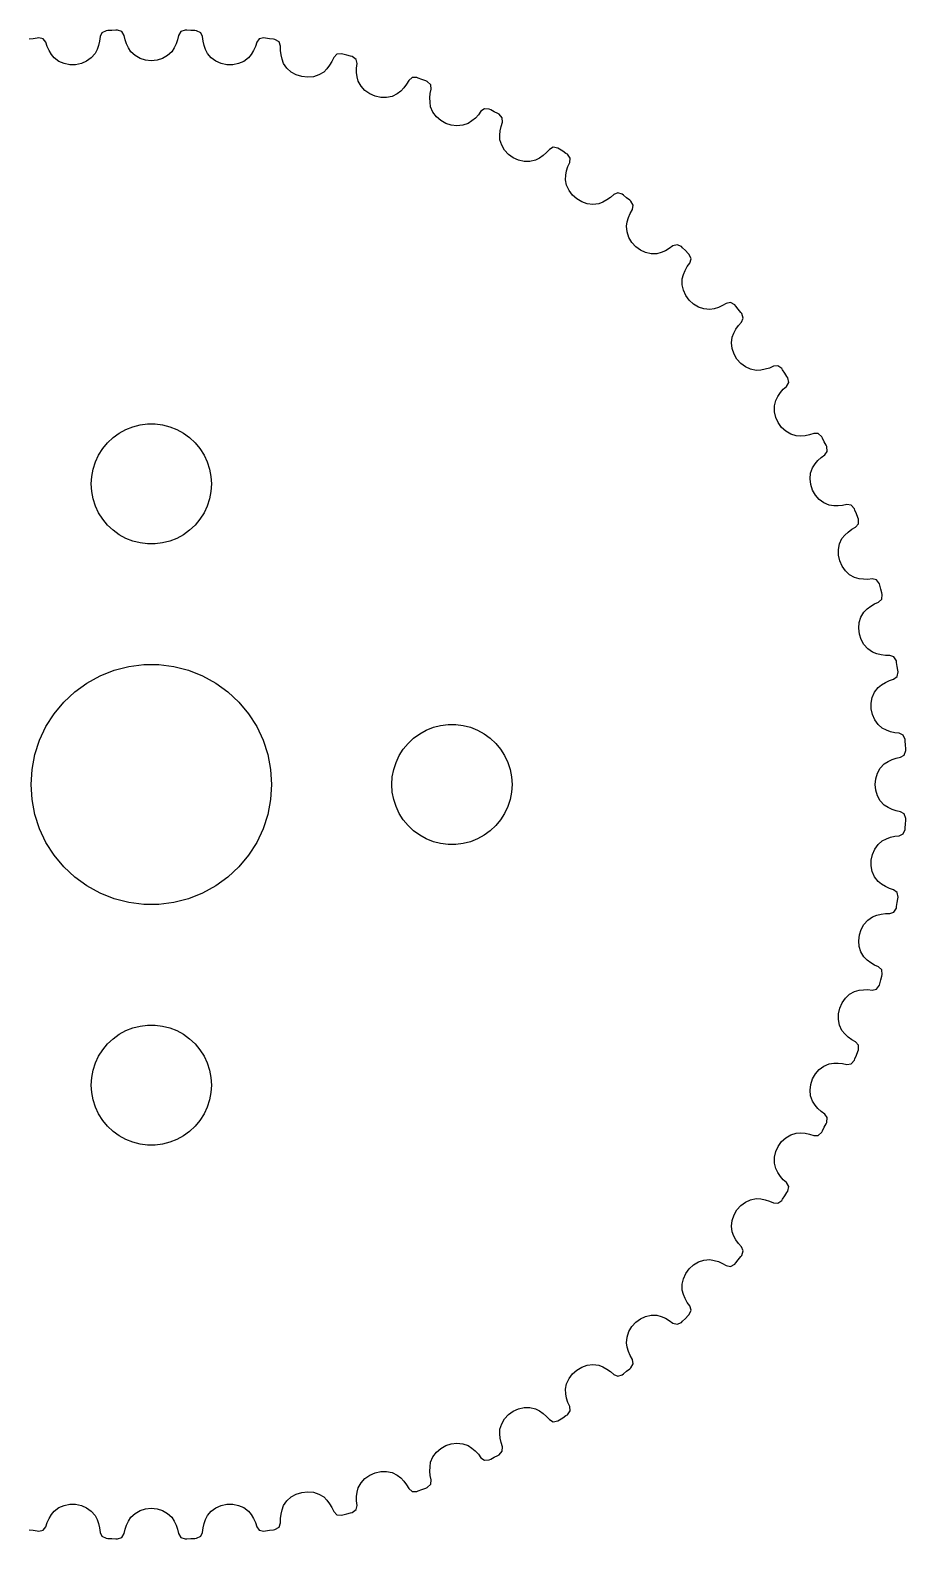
# Model space of a CAD drawing. Header units: metres. Extents: x -19 to 19, y 91 to 239.
# Drawn here: x -3.02 to 18.83, y 201.18 to 238.82 of the extents above; entities that cross this region are included whole.
import ezdxf

# ---------------------------------------------------------------- set-up
doc = ezdxf.new("R2010")
doc.units = ezdxf.units.M

msp = doc.modelspace()

# ---------------------------------------------------------------- linework, layer by layer
for p, q in [((-1.23318, 238.762), (-1.27948, 238.664)), ((-1.12541, 238.811), (-1.23318, 238.762)), ((-1.08476, 238.813), (-1.12541, 238.811)), ((-0.986237, 238.819), (-1.08476, 238.813)), ((-0.887695, 238.824), (-0.986237, 238.819)), ((-0.847, 238.825), (-0.887695, 238.824)), ((-0.734589, 238.788), (-0.847, 238.825)), ((-0.678375, 238.695), (-0.734589, 238.788)), ((0.734741, 238.788), (0.678375, 238.695)), ((0.847, 238.825), (0.734741, 238.788)), ((0.887695, 238.824), (0.847, 238.825)), ((0.986237, 238.819), (0.887695, 238.824)), ((1.08476, 238.813), (0.986237, 238.819)), ((1.12541, 238.811), (1.08476, 238.813)), ((1.23332, 238.762), (1.12541, 238.811)), ((1.27948, 238.664), (1.23332, 238.762)), ((-2.94794, 238.613), (-3.04535, 238.597)), ((-2.85045, 238.628), (-2.94794, 238.613)), ((-2.81017, 238.634), (-2.85045, 238.628)), ((-2.69449, 238.609), (-2.81017, 238.634)), ((-2.62883, 238.522), (-2.69449, 238.609)), ((-2.59529, 238.417), (-2.62883, 238.522)), ((-2.54893, 238.316), (-2.59529, 238.417)), ((-1.35219, 238.341), (-1.40218, 238.239)), ((-1.31479, 238.446), (-1.35219, 238.341)), ((-1.29042, 238.554), (-1.31479, 238.446)), ((-1.27948, 238.664), (-1.29042, 238.554)), ((-0.655991, 238.587), (-0.678375, 238.695)), ((-0.620392, 238.482), (-0.655991, 238.587)), ((-0.572189, 238.382), (-0.620392, 238.482)), ((-0.511993, 238.286), (-0.572189, 238.382)), ((0.572357, 238.382), (0.511993, 238.286)), ((0.620544, 238.482), (0.572357, 238.382)), ((0.656052, 238.587), (0.620544, 238.482)), ((0.678375, 238.695), (0.656052, 238.587)), ((1.29047, 238.554), (1.27948, 238.664)), ((1.31494, 238.446), (1.29047, 238.554)), ((1.35236, 238.341), (1.31494, 238.446)), ((1.40218, 238.239), (1.35236, 238.341)), ((2.59534, 238.417), (2.54909, 238.316)), ((2.62883, 238.522), (2.59534, 238.417)), ((2.69463, 238.609), (2.62883, 238.522)), ((2.81017, 238.634), (2.69463, 238.609)), ((2.85045, 238.628), (2.81017, 238.634)), ((2.94794, 238.613), (2.85045, 238.628)), ((3.04535, 238.597), (2.94794, 238.613)), ((3.08553, 238.59), (3.04535, 238.597)), ((3.18776, 238.53), (3.08553, 238.59)), ((3.22334, 238.428), (3.18776, 238.53)), ((3.22281, 238.317), (3.22334, 238.428)), ((-2.49048, 238.221), (-2.54893, 238.316)), ((-2.42058, 238.132), (-2.49048, 238.221)), ((-2.30516, 238.047), (-2.42058, 238.132)), ((-2.17398, 237.99), (-2.30516, 238.047)), ((-2.0329, 237.961), (-2.17398, 237.99)), ((-1.88789, 237.962), (-2.0329, 237.961)), ((-1.7459, 237.992), (-1.88789, 237.962)), ((-1.61375, 238.048), (-1.7459, 237.992)), ((-1.49728, 238.131), (-1.61375, 238.048)), ((-1.40218, 238.239), (-1.49728, 238.131)), ((-0.406158, 238.189), (-0.511993, 238.286)), ((-0.281647, 238.118), (-0.406158, 238.189)), ((-0.144287, 238.076), (-0.281647, 238.118)), ((0, 238.061), (-0.144287, 238.076)), ((0.144287, 238.076), (0, 238.061)), ((0.281647, 238.118), (0.144287, 238.076)), ((0.406158, 238.189), (0.281647, 238.118)), ((0.511993, 238.286), (0.406158, 238.189)), ((1.49728, 238.131), (1.40218, 238.239)), ((1.61375, 238.048), (1.49728, 238.131)), ((1.7459, 237.992), (1.61375, 238.048)), ((1.88789, 237.962), (1.7459, 237.992)), ((2.0329, 237.961), (1.88789, 237.962)), ((2.17398, 237.99), (2.0329, 237.961)), ((2.30516, 238.047), (2.17398, 237.99)), ((2.42058, 238.132), (2.30516, 238.047)), ((2.49065, 238.221), (2.42058, 238.132)), ((2.54909, 238.316), (2.49065, 238.221)), ((3.23589, 238.208), (3.22281, 238.317)), ((3.26208, 238.099), (3.23589, 238.208)), ((3.30101, 237.993), (3.26208, 238.099)), ((3.38432, 237.876), (3.30101, 237.993)), ((4.44971, 237.95), (4.38164, 237.861)), ((4.5062, 238.045), (4.44971, 237.95)), ((4.55048, 238.145), (4.5062, 238.045)), ((4.62498, 238.225), (4.55048, 238.145)), ((4.74254, 238.238), (4.62498, 238.225)), ((4.78195, 238.228), (4.74254, 238.238)), ((4.87733, 238.202), (4.78195, 238.228)), ((4.97258, 238.177), (4.87733, 238.202)), ((5.01183, 238.166), (4.97258, 238.177)), ((5.10725, 238.096), (5.01183, 238.166)), ((5.13188, 237.99), (5.10725, 238.096)), ((5.11984, 237.88), (5.13188, 237.99)), ((3.4915, 237.781), (3.38432, 237.876)), ((3.61696, 237.711), (3.4915, 237.781)), ((3.7551, 237.666), (3.61696, 237.711)), ((3.89925, 237.651), (3.7551, 237.666)), ((4.0425, 237.664), (3.89925, 237.651)), ((4.17891, 237.707), (4.0425, 237.664)), ((4.30264, 237.78), (4.17891, 237.707)), ((4.38164, 237.861), (4.30264, 237.78)), ((5.12137, 237.77), (5.11984, 237.88)), ((5.13609, 237.659), (5.12137, 237.77)), ((5.16367, 237.549), (5.13609, 237.659)), ((6.50468, 237.642), (6.42226, 237.57)), ((6.62294, 237.642), (6.50468, 237.642)), ((6.66109, 237.628), (6.62294, 237.642)), ((6.7533, 237.593), (6.66109, 237.628)), ((6.84532, 237.557), (6.7533, 237.593)), ((5.2343, 237.424), (5.16367, 237.549)), ((5.33098, 237.319), (5.2343, 237.424)), ((5.44841, 237.235), (5.33098, 237.319)), ((5.58118, 237.177), (5.44841, 237.235)), ((6.13756, 237.233), (6.00688, 237.173)), ((6.22462, 237.305), (6.13756, 237.233)), ((6.30157, 237.386), (6.22462, 237.305)), ((6.36768, 237.475), (6.30157, 237.386)), ((6.42226, 237.57), (6.36768, 237.475)), ((6.88322, 237.542), (6.84532, 237.557)), ((6.97081, 237.463), (6.88322, 237.542)), ((6.95073, 237.137), (6.96077, 237.247)), ((6.96077, 237.247), (6.98421, 237.355)), ((6.98421, 237.355), (6.97081, 237.463)), ((5.72287, 237.146), (5.58118, 237.177)), ((5.86671, 237.144), (5.72287, 237.146)), ((6.00688, 237.173), (5.86671, 237.144)), ((6.95381, 237.025), (6.95073, 237.137)), ((6.96976, 236.913), (6.95381, 237.025)), ((7.02692, 236.781), (6.96976, 236.913)), ((8.31311, 236.865), (8.22368, 236.803)), ((8.43079, 236.853), (8.31311, 236.865)), ((8.46722, 236.835), (8.43079, 236.853)), ((8.55525, 236.791), (8.46722, 236.835)), ((7.11206, 236.666), (7.02692, 236.781)), ((7.22015, 236.571), (7.11206, 236.666)), ((7.3461, 236.5), (7.22015, 236.571)), ((7.48378, 236.454), (7.3461, 236.5)), ((7.62666, 236.437), (7.48378, 236.454)), ((7.76903, 236.451), (7.62666, 236.437)), ((7.90523, 236.497), (7.76903, 236.451)), ((7.99942, 236.56), (7.90523, 236.497)), ((8.0844, 236.632), (7.99942, 236.56)), ((8.15939, 236.713), (8.0844, 236.632)), ((8.22368, 236.803), (8.15939, 236.713)), ((8.64305, 236.746), (8.55525, 236.791)), ((8.6792, 236.727), (8.64305, 236.746)), ((8.75798, 236.638), (8.6792, 236.727)), ((8.72545, 236.425), (8.75999, 236.53)), ((8.75999, 236.53), (8.75798, 236.638)), ((8.69536, 236.205), (8.70395, 236.316)), ((8.69948, 236.092), (8.69536, 236.205)), ((8.74255, 235.955), (8.69948, 236.092)), ((8.70395, 236.316), (8.72545, 236.425)), ((8.81522, 235.832), (8.74255, 235.955)), ((8.9128, 235.726), (8.81522, 235.832)), ((9.03053, 235.641), (8.9128, 235.726)), ((9.77866, 235.696), (9.68657, 235.633)), ((9.86171, 235.769), (9.77866, 235.696)), ((9.93501, 235.851), (9.86171, 235.769)), ((10.0305, 235.904), (9.93501, 235.851)), ((10.1463, 235.88), (10.0305, 235.904)), ((10.1806, 235.858), (10.1463, 235.88)), ((10.2635, 235.804), (10.1806, 235.858)), ((10.3461, 235.75), (10.2635, 235.804)), ((10.3801, 235.728), (10.3461, 235.75)), ((10.4492, 235.632), (10.3801, 235.728)), ((9.16272, 235.582), (9.03053, 235.641)), ((9.30304, 235.55), (9.16272, 235.582)), ((9.44606, 235.549), (9.30304, 235.55)), ((9.5863, 235.58), (9.44606, 235.549)), ((9.68657, 235.633), (9.5863, 235.58)), ((10.3416, 235.208), (10.3618, 235.317)), ((10.3618, 235.317), (10.3945, 235.423)), ((10.3945, 235.423), (10.4398, 235.523)), ((10.4398, 235.523), (10.4492, 235.632)), ((10.3339, 235.094), (10.3416, 235.208)), ((10.3624, 234.954), (10.3339, 235.094)), ((10.4218, 234.824), (10.3624, 234.954)), ((10.5078, 234.708), (10.4218, 234.824)), ((10.616, 234.612), (10.5078, 234.708)), ((10.7413, 234.539), (10.616, 234.612)), ((11.3658, 234.588), (11.2676, 234.535)), ((11.456, 234.652), (11.3658, 234.588)), ((11.5375, 234.726), (11.456, 234.652)), ((11.6379, 234.768), (11.5375, 234.726)), ((11.7506, 234.732), (11.6379, 234.768)), ((11.7824, 234.707), (11.7506, 234.732)), ((11.8593, 234.645), (11.7824, 234.707)), ((11.9358, 234.583), (11.8593, 234.645)), ((11.9673, 234.557), (11.9358, 234.583)), ((10.8775, 234.492), (10.7413, 234.539)), ((11.0196, 234.476), (10.8775, 234.492)), ((11.1623, 234.493), (11.0196, 234.476)), ((11.2676, 234.535), (11.1623, 234.493)), ((11.9061, 234.15), (11.9497, 234.252)), ((11.9497, 234.252), (12.0053, 234.347)), ((12.0259, 234.454), (11.9673, 234.557)), ((12.0053, 234.347), (12.0259, 234.454)), ((11.8551, 233.932), (11.8746, 234.043)), ((11.8687, 233.789), (11.8551, 233.932)), ((11.8746, 234.043), (11.9061, 234.15)), ((11.9142, 233.653), (11.8687, 233.789)), ((11.9876, 233.529), (11.9142, 233.653)), ((12.0852, 233.422), (11.9876, 233.529)), ((13.0135, 233.439), (12.9248, 233.374)), ((13.1179, 233.471), (13.0135, 233.439)), ((13.2262, 233.423), (13.1179, 233.471)), ((12.2021, 233.336), (12.0852, 233.422)), ((12.3328, 233.276), (12.2021, 233.336)), ((12.4724, 233.245), (12.3328, 233.276)), ((12.6161, 233.246), (12.4724, 233.245)), ((12.7252, 233.277), (12.6161, 233.246)), ((12.8284, 233.32), (12.7252, 233.277)), ((12.9248, 233.374), (12.8284, 233.32)), ((13.2552, 233.395), (13.2262, 233.423)), ((13.3251, 233.325), (13.2552, 233.395)), ((13.3947, 233.255), (13.3251, 233.325)), ((13.4233, 233.226), (13.3947, 233.255)), ((13.4709, 233.118), (13.4233, 233.226)), ((13.4392, 233.014), (13.4709, 233.118)), ((13.2464, 232.616), (13.2775, 232.725)), ((13.2775, 232.725), (13.32, 232.828)), ((13.32, 232.828), (13.374, 232.925)), ((13.374, 232.925), (13.4392, 233.014)), ((13.245, 232.472), (13.2464, 232.616)), ((13.276, 232.333), (13.245, 232.472)), ((13.3362, 232.202), (13.276, 232.333)), ((13.422, 232.085), (13.3362, 232.202)), ((13.5293, 231.988), (13.422, 232.085)), ((13.653, 231.914), (13.5293, 231.988)), ((14.2519, 231.95), (14.1504, 231.906)), ((14.347, 232.005), (14.2519, 231.95)), ((14.4541, 232.026), (14.347, 232.005)), ((14.5568, 231.967), (14.4541, 232.026)), ((14.5827, 231.936), (14.5568, 231.967)), ((14.645, 231.859), (14.5827, 231.936)), ((13.7886, 231.869), (13.653, 231.914)), ((13.9316, 231.855), (13.7886, 231.869)), ((14.0433, 231.874), (13.9316, 231.855)), ((14.1504, 231.906), (14.0433, 231.874)), ((14.7069, 231.782), (14.645, 231.859)), ((14.7323, 231.751), (14.7069, 231.782)), ((14.7258, 231.537), (14.7683, 231.638)), ((14.7683, 231.638), (14.7323, 231.751)), ((14.4926, 231.162), (14.5349, 231.267)), ((14.5349, 231.267), (14.588, 231.366)), ((14.588, 231.366), (14.6517, 231.456)), ((14.6517, 231.456), (14.7258, 231.537)), ((14.4762, 231.02), (14.4926, 231.162)), ((14.4924, 230.878), (14.4762, 231.02)), ((14.5386, 230.741), (14.4924, 230.878)), ((14.6117, 230.616), (14.5386, 230.741)), ((14.7082, 230.508), (14.6117, 230.616)), ((14.8235, 230.422), (14.7082, 230.508)), ((14.9536, 230.362), (14.8235, 230.422)), ((15.5233, 230.44), (15.4229, 230.394)), ((15.6319, 230.449), (15.5233, 230.44)), ((15.728, 230.38), (15.6319, 230.449)), ((15.0945, 230.334), (14.9536, 230.362)), ((15.2076, 230.341), (15.0945, 230.334)), ((15.3174, 230.362), (15.2076, 230.341)), ((15.4229, 230.394), (15.3174, 230.362)), ((15.7504, 230.346), (15.728, 230.38)), ((15.8044, 230.263), (15.7504, 230.346)), ((15.8579, 230.181), (15.8044, 230.263)), ((15.8798, 230.146), (15.8579, 230.181)), ((15.9039, 230.03), (15.8798, 230.146)), ((15.58, 229.586), (15.633, 229.686)), ((15.633, 229.686), (15.6961, 229.779)), ((15.6961, 229.779), (15.7689, 229.862)), ((15.7689, 229.862), (15.8512, 229.935)), ((15.8512, 229.935), (15.9039, 230.03)), ((15.5487, 229.446), (15.58, 229.586)), ((15.55, 229.303), (15.5487, 229.446)), ((15.5817, 229.163), (15.55, 229.303)), ((-0.638657, 228.857), (-0.463516, 228.927)), ((-0.463516, 228.927), (-0.281067, 228.973)), ((-0.281067, 228.973), (-0.094177, 228.997)), ((-0.094177, 228.997), (0.094177, 228.997)), ((0.094177, 228.997), (0.281067, 228.973)), ((0.281067, 228.973), (0.463516, 228.927)), ((0.463516, 228.927), (0.638657, 228.857)), ((15.6413, 229.031), (15.5817, 229.163)), ((15.726, 228.913), (15.6413, 229.031)), ((15.8317, 228.815), (15.726, 228.913)), ((-1.09344, 228.527), (-0.956131, 228.656)), ((-0.956131, 228.656), (-0.803726, 228.766)), ((-0.803726, 228.766), (-0.638657, 228.857)), ((0.638657, 228.857), (0.803726, 228.766)), ((0.803726, 228.766), (0.956131, 228.656)), ((0.956131, 228.656), (1.09344, 228.527)), ((15.9549, 228.743), (15.8317, 228.815)), ((16.092, 228.699), (15.9549, 228.743)), ((16.2053, 228.695), (16.092, 228.699)), ((16.3166, 228.704), (16.2053, 228.695)), ((16.4249, 228.725), (16.3166, 228.704)), ((16.5296, 228.76), (16.4249, 228.725)), ((16.6385, 228.758), (16.5296, 228.76)), ((16.7269, 228.679), (16.6385, 228.758)), ((16.7456, 228.643), (16.7269, 228.679)), ((16.7906, 228.555), (16.7456, 228.643)), ((16.8352, 228.467), (16.7906, 228.555)), ((-1.39465, 228.052), (-1.31445, 228.223)), ((-1.31445, 228.223), (-1.21352, 228.382)), ((-1.21352, 228.382), (-1.09344, 228.527)), ((1.09344, 228.527), (1.21352, 228.382)), ((1.21352, 228.382), (1.31445, 228.223)), ((1.31445, 228.223), (1.39465, 228.052)), ((16.6322, 228.084), (16.7134, 228.159)), ((16.7134, 228.159), (16.8028, 228.224)), ((16.8028, 228.224), (16.8652, 228.313)), ((16.8534, 228.431), (16.8352, 228.467)), ((16.8652, 228.313), (16.8534, 228.431)), ((-1.48816, 227.688), (-1.45287, 227.873)), ((-1.45287, 227.873), (-1.39465, 228.052)), ((1.39465, 228.052), (1.45287, 227.873)), ((1.45287, 227.873), (1.48816, 227.688)), ((16.4509, 227.769), (16.4967, 227.905)), ((16.4967, 227.905), (16.5599, 227.999)), ((16.5599, 227.999), (16.6322, 228.084)), ((-1.5, 227.5), (-1.48816, 227.688)), ((-1.48816, 227.312), (-1.5, 227.5)), ((1.48816, 227.688), (1.5, 227.5)), ((1.5, 227.5), (1.48816, 227.312)), ((16.4373, 227.627), (16.4509, 227.769)), ((16.4541, 227.484), (16.4373, 227.627)), ((16.4996, 227.346), (16.4541, 227.484)), ((-1.45287, 227.127), (-1.48816, 227.312)), ((-1.39465, 226.948), (-1.45287, 227.127)), ((1.45287, 227.127), (1.39465, 226.948)), ((1.48816, 227.312), (1.45287, 227.127)), ((16.5715, 227.22), (16.4996, 227.346)), ((16.6664, 227.112), (16.5715, 227.22)), ((16.7813, 227.027), (16.6664, 227.112)), ((-1.31445, 226.777), (-1.39465, 226.948)), ((-1.21352, 226.618), (-1.31445, 226.777)), ((1.31445, 226.777), (1.21352, 226.618)), ((1.39465, 226.948), (1.31445, 226.777)), ((16.9131, 226.97), (16.7813, 227.027)), ((17.0254, 226.954), (16.9131, 226.97)), ((17.137, 226.951), (17.0254, 226.954)), ((17.247, 226.961), (17.137, 226.951)), ((17.3547, 226.984), (17.247, 226.961)), ((17.4628, 226.971), (17.3547, 226.984)), ((17.5424, 226.883), (17.4628, 226.971)), ((17.5573, 226.845), (17.5424, 226.883)), ((17.5929, 226.753), (17.5573, 226.845)), ((17.6281, 226.661), (17.5929, 226.753)), ((17.6423, 226.623), (17.6281, 226.661)), ((-1.09344, 226.473), (-1.21352, 226.618)), ((-0.956131, 226.344), (-1.09344, 226.473)), ((-0.803726, 226.234), (-0.956131, 226.344)), ((0.956131, 226.344), (0.803726, 226.234)), ((1.09344, 226.473), (0.956131, 226.344)), ((1.21352, 226.618), (1.09344, 226.473)), ((17.3053, 226.224), (17.3862, 226.301)), ((17.3862, 226.301), (17.4747, 226.368)), ((17.4747, 226.368), (17.5704, 226.422)), ((17.5704, 226.422), (17.6418, 226.505)), ((17.6418, 226.505), (17.6423, 226.623)), ((-0.638657, 226.143), (-0.803726, 226.234)), ((-0.463516, 226.073), (-0.638657, 226.143)), ((-0.281067, 226.027), (-0.463516, 226.073)), ((-0.094177, 226.003), (-0.281067, 226.027)), ((0.094177, 226.003), (-0.094177, 226.003)), ((0.281067, 226.027), (0.094177, 226.003)), ((0.463516, 226.073), (0.281067, 226.027)), ((0.638657, 226.143), (0.463516, 226.073)), ((0.803726, 226.234), (0.638657, 226.143)), ((17.1445, 225.867), (17.1729, 226.007)), ((17.1729, 226.007), (17.2326, 226.138)), ((17.2326, 226.138), (17.3053, 226.224)), ((17.1462, 225.723), (17.1445, 225.867)), ((17.1771, 225.581), (17.1462, 225.723)), ((17.2354, 225.448), (17.1771, 225.581)), ((17.3185, 225.331), (17.2354, 225.448)), ((17.4239, 225.234), (17.3185, 225.331)), ((17.549, 225.164), (17.4239, 225.234)), ((17.659, 225.136), (17.549, 225.164)), ((17.7696, 225.121), (17.659, 225.136)), ((17.8801, 225.12), (17.7696, 225.121)), ((17.9897, 225.132), (17.8801, 225.12)), ((18.0958, 225.107), (17.9897, 225.132)), ((18.1658, 225.012), (18.0958, 225.107)), ((18.1767, 224.973), (18.1658, 225.012)), ((18.2025, 224.877), (18.1767, 224.973)), ((18.2278, 224.782), (18.2025, 224.877)), ((18.238, 224.743), (18.2278, 224.782)), ((17.8611, 224.381), (17.9496, 224.45)), ((17.9496, 224.45), (18.0446, 224.506)), ((18.0446, 224.506), (18.1454, 224.55)), ((18.1454, 224.55), (18.225, 224.625)), ((18.225, 224.625), (18.238, 224.743)), ((17.6505, 223.899), (17.6638, 224.042)), ((17.6638, 224.042), (17.7067, 224.179)), ((17.7067, 224.179), (17.7798, 224.303)), ((17.7798, 224.303), (17.8611, 224.381)), ((17.6664, 223.755), (17.6505, 223.899)), ((17.7105, 223.617), (17.6664, 223.755)), ((17.7809, 223.492), (17.7105, 223.617)), ((17.8756, 223.384), (17.7809, 223.492)), ((17.9927, 223.301), (17.8756, 223.384)), ((18.0991, 223.262), (17.9927, 223.301)), ((-0.927048, 222.853), (-0.562134, 222.947)), ((-0.562134, 222.947), (-0.18837, 222.994)), ((-0.18837, 222.994), (0.18837, 222.994)), ((0.18837, 222.994), (0.562134, 222.947)), ((0.562134, 222.947), (0.927048, 222.853)), ((18.2076, 223.236), (18.0991, 223.262)), ((18.3174, 223.223), (18.2076, 223.236)), ((18.4275, 223.223), (18.3174, 223.223)), ((18.5305, 223.188), (18.4275, 223.223)), ((18.5902, 223.086), (18.5305, 223.188)), ((18.5969, 223.045), (18.5902, 223.086)), ((18.6126, 222.948), (18.5969, 223.045)), ((18.6278, 222.85), (18.6126, 222.948)), ((-1.91226, 222.312), (-1.60747, 222.533)), ((-1.60747, 222.533), (-1.27733, 222.714)), ((-1.27733, 222.714), (-0.927048, 222.853)), ((0.927048, 222.853), (1.27733, 222.714)), ((1.27733, 222.714), (1.60747, 222.533)), ((1.60747, 222.533), (1.91226, 222.312)), ((18.2213, 222.49), (18.3164, 222.549)), ((18.3164, 222.549), (18.4167, 222.595)), ((18.4167, 222.595), (18.5217, 222.629)), ((18.5217, 222.629), (18.6086, 222.694)), ((18.6086, 222.694), (18.6338, 222.81)), ((18.6338, 222.81), (18.6278, 222.85)), ((-2.1869, 222.054), (-1.91226, 222.312)), ((1.91226, 222.312), (2.1869, 222.054)), ((17.9614, 222.033), (17.9896, 222.174)), ((17.9896, 222.174), (18.0465, 222.305)), ((18.0465, 222.305), (18.1321, 222.421)), ((18.1321, 222.421), (18.2213, 222.49)), ((-2.62891, 221.445), (-2.42705, 221.763)), ((-2.42705, 221.763), (-2.1869, 222.054)), ((2.1869, 222.054), (2.42705, 221.763)), ((2.42705, 221.763), (2.62891, 221.445)), ((17.9621, 221.888), (17.9614, 222.033)), ((17.9916, 221.746), (17.9621, 221.888)), ((-2.78932, 221.104), (-2.62891, 221.445)), ((2.62891, 221.445), (2.78932, 221.104)), ((6.86133, 221.357), (7.03647, 221.427)), ((7.03647, 221.427), (7.21892, 221.473)), ((7.21892, 221.473), (7.40581, 221.497)), ((7.40581, 221.497), (7.59418, 221.497)), ((7.59418, 221.497), (7.78107, 221.473)), ((7.78107, 221.473), (7.96352, 221.427)), ((7.96352, 221.427), (8.13866, 221.357)), ((18.0484, 221.614), (17.9916, 221.746)), ((18.1314, 221.497), (18.0484, 221.614)), ((18.2391, 221.402), (18.1314, 221.497)), ((18.3409, 221.352), (18.2391, 221.402)), ((-2.90575, 220.746), (-2.78932, 221.104)), ((2.78932, 221.104), (2.90575, 220.746)), ((6.28647, 220.882), (6.40654, 221.027)), ((6.40654, 221.027), (6.54385, 221.156)), ((6.54385, 221.156), (6.69626, 221.266)), ((6.69626, 221.266), (6.86133, 221.357)), ((8.13866, 221.357), (8.30373, 221.266)), ((8.30373, 221.266), (8.45613, 221.156)), ((8.45613, 221.156), (8.59344, 221.027)), ((8.59344, 221.027), (8.71352, 220.882)), ((18.4461, 221.315), (18.3409, 221.352)), ((18.5539, 221.29), (18.4461, 221.315)), ((18.6635, 221.279), (18.5539, 221.29)), ((18.7622, 221.233), (18.6635, 221.279)), ((18.8109, 221.125), (18.7622, 221.233)), ((18.8133, 221.085), (18.8109, 221.125)), ((18.8188, 220.986), (18.8133, 221.085)), ((-2.97633, 220.376), (-2.90575, 220.746)), ((2.90575, 220.746), (2.97633, 220.376)), ((6.10533, 220.552), (6.18553, 220.723)), ((6.18553, 220.723), (6.28647, 220.882)), ((8.71352, 220.882), (8.81445, 220.723)), ((8.81445, 220.723), (8.89465, 220.552)), ((18.4825, 220.62), (18.5871, 220.656)), ((18.5871, 220.656), (18.695, 220.678)), ((18.695, 220.678), (18.7883, 220.735)), ((18.7883, 220.735), (18.8255, 220.847)), ((18.8237, 220.888), (18.8188, 220.986)), ((18.8255, 220.847), (18.8237, 220.888)), ((-3, 220), (-2.97633, 220.376)), ((2.97633, 220.376), (3, 220)), ((6.01183, 220.188), (6.04712, 220.373)), ((6.04712, 220.373), (6.10533, 220.552)), ((8.89465, 220.552), (8.95287, 220.373)), ((8.95287, 220.373), (8.98816, 220.188)), ((18.0755, 220.144), (18.1183, 220.282)), ((18.1183, 220.282), (18.1886, 220.406)), ((18.1886, 220.406), (18.2858, 220.512)), ((18.2858, 220.512), (18.3818, 220.572)), ((18.3818, 220.572), (18.4825, 220.62)), ((-2.97633, 219.624), (-3, 220)), ((3, 220), (2.97633, 219.624)), ((6, 220), (6.01183, 220.188)), ((6.01183, 219.812), (6, 220)), ((8.98816, 220.188), (9, 220)), ((9, 220), (8.98816, 219.812)), ((18.0611, 220), (18.0755, 220.144)), ((18.0755, 219.856), (18.0611, 220)), ((-2.90575, 219.254), (-2.97633, 219.624)), ((2.97633, 219.624), (2.90575, 219.254)), ((6.04712, 219.627), (6.01183, 219.812)), ((6.10533, 219.448), (6.04712, 219.627)), ((8.95287, 219.627), (8.89465, 219.448)), ((8.98816, 219.812), (8.95287, 219.627)), ((18.1183, 219.718), (18.0755, 219.856)), ((18.1886, 219.594), (18.1183, 219.718)), ((18.2858, 219.488), (18.1886, 219.594)), ((-2.78932, 218.896), (-2.90575, 219.254)), ((2.90575, 219.254), (2.78932, 218.896)), ((6.18553, 219.277), (6.10533, 219.448)), ((6.28647, 219.118), (6.18553, 219.277)), ((8.81445, 219.277), (8.71352, 219.118)), ((8.89465, 219.448), (8.81445, 219.277)), ((18.3818, 219.428), (18.2858, 219.488)), ((18.4825, 219.379), (18.3818, 219.428)), ((18.5871, 219.344), (18.4825, 219.379)), ((18.695, 219.322), (18.5871, 219.344)), ((18.7883, 219.265), (18.695, 219.322)), ((18.8255, 219.153), (18.7883, 219.265)), ((18.8237, 219.112), (18.8255, 219.153)), ((-2.62891, 218.555), (-2.78932, 218.896)), ((2.78932, 218.896), (2.62891, 218.555)), ((6.40654, 218.973), (6.28647, 219.118)), ((6.54385, 218.844), (6.40654, 218.973)), ((6.69626, 218.734), (6.54385, 218.844)), ((8.45613, 218.844), (8.30373, 218.734)), ((8.59344, 218.973), (8.45613, 218.844)), ((8.71352, 219.118), (8.59344, 218.973)), ((18.6635, 218.721), (18.7622, 218.767)), ((18.7622, 218.767), (18.8109, 218.875)), ((18.8109, 218.875), (18.8133, 218.915)), ((18.8133, 218.915), (18.8188, 219.014)), ((18.8188, 219.014), (18.8237, 219.112)), ((-2.42705, 218.237), (-2.62891, 218.555)), ((2.62891, 218.555), (2.42705, 218.237)), ((6.86133, 218.643), (6.69626, 218.734)), ((7.03647, 218.573), (6.86133, 218.643)), ((7.21892, 218.527), (7.03647, 218.573)), ((7.40581, 218.503), (7.21892, 218.527)), ((7.59418, 218.503), (7.40581, 218.503)), ((7.78107, 218.527), (7.59418, 218.503)), ((7.96352, 218.573), (7.78107, 218.527)), ((8.13866, 218.643), (7.96352, 218.573)), ((8.30373, 218.734), (8.13866, 218.643)), ((17.9916, 218.254), (18.0484, 218.386)), ((18.0484, 218.386), (18.1314, 218.503)), ((18.1314, 218.503), (18.2391, 218.598)), ((18.2391, 218.598), (18.3409, 218.648)), ((18.3409, 218.648), (18.4461, 218.685)), ((18.4461, 218.685), (18.5539, 218.71)), ((18.5539, 218.71), (18.6635, 218.721)), ((-2.1869, 217.946), (-2.42705, 218.237)), ((2.42705, 218.237), (2.1869, 217.946)), ((17.9614, 217.967), (17.9621, 218.112)), ((17.9621, 218.112), (17.9916, 218.254)), ((-1.91226, 217.688), (-2.1869, 217.946)), ((-1.60747, 217.467), (-1.91226, 217.688)), ((1.91226, 217.688), (1.60747, 217.467)), ((2.1869, 217.946), (1.91226, 217.688)), ((17.9896, 217.826), (17.9614, 217.967)), ((18.0465, 217.695), (17.9896, 217.826)), ((18.1321, 217.579), (18.0465, 217.695)), ((-1.27733, 217.286), (-1.60747, 217.467)), ((-0.927048, 217.147), (-1.27733, 217.286)), ((1.27733, 217.286), (0.927048, 217.147)), ((1.60747, 217.467), (1.27733, 217.286)), ((18.2213, 217.509), (18.1321, 217.579)), ((18.3164, 217.451), (18.2213, 217.509)), ((18.4167, 217.405), (18.3164, 217.451)), ((18.5217, 217.371), (18.4167, 217.405)), ((18.6086, 217.305), (18.5217, 217.371)), ((18.6338, 217.19), (18.6086, 217.305)), ((-0.562134, 217.053), (-0.927048, 217.147)), ((-0.18837, 217.006), (-0.562134, 217.053)), ((0.18837, 217.006), (-0.18837, 217.006)), ((0.562134, 217.053), (0.18837, 217.006)), ((0.927048, 217.147), (0.562134, 217.053)), ((18.5305, 216.812), (18.5902, 216.914)), ((18.5902, 216.914), (18.5969, 216.955)), ((18.5969, 216.955), (18.6126, 217.052)), ((18.6126, 217.052), (18.6278, 217.15)), ((18.6278, 217.15), (18.6338, 217.19)), ((17.7105, 216.383), (17.7809, 216.508)), ((17.7809, 216.508), (17.8756, 216.616)), ((17.8756, 216.616), (17.9927, 216.699)), ((17.9927, 216.699), (18.0991, 216.738)), ((18.0991, 216.738), (18.2076, 216.764)), ((18.2076, 216.764), (18.3173, 216.777)), ((18.3173, 216.777), (18.4275, 216.777)), ((18.4275, 216.777), (18.5305, 216.812)), ((17.6505, 216.101), (17.6664, 216.245)), ((17.6664, 216.245), (17.7105, 216.383)), ((17.6638, 215.958), (17.6505, 216.101)), ((17.7067, 215.821), (17.6638, 215.958)), ((17.7798, 215.697), (17.7067, 215.821)), ((17.8611, 215.618), (17.7798, 215.697)), ((17.9496, 215.55), (17.8611, 215.618)), ((18.0446, 215.494), (17.9496, 215.55)), ((18.1454, 215.45), (18.0446, 215.494)), ((18.225, 215.375), (18.1454, 215.45)), ((18.238, 215.257), (18.225, 215.375)), ((18.0958, 214.893), (18.1658, 214.988)), ((18.1658, 214.988), (18.1767, 215.027)), ((18.1767, 215.027), (18.2025, 215.123)), ((18.2025, 215.123), (18.2278, 215.218)), ((18.2278, 215.218), (18.238, 215.257)), ((17.2354, 214.552), (17.3185, 214.669)), ((17.3185, 214.669), (17.4239, 214.766)), ((17.4239, 214.766), (17.549, 214.836)), ((17.549, 214.836), (17.6589, 214.864)), ((17.6589, 214.864), (17.7696, 214.879)), ((17.7696, 214.879), (17.8801, 214.88)), ((17.8801, 214.88), (17.9897, 214.868)), ((17.9897, 214.868), (18.0958, 214.893)), ((17.1445, 214.133), (17.1462, 214.277)), ((17.1462, 214.277), (17.1771, 214.419)), ((17.1771, 214.419), (17.2354, 214.552)), ((-0.803726, 213.766), (-0.638657, 213.857)), ((-0.638657, 213.857), (-0.463516, 213.927)), ((-0.463516, 213.927), (-0.281067, 213.973)), ((-0.281067, 213.973), (-0.094177, 213.997)), ((-0.094177, 213.997), (0.094177, 213.997)), ((0.094177, 213.997), (0.281067, 213.973)), ((0.281067, 213.973), (0.463516, 213.927)), ((0.463516, 213.927), (0.638657, 213.857)), ((0.638657, 213.857), (0.803726, 213.766)), ((17.1729, 213.993), (17.1445, 214.133)), ((17.2326, 213.862), (17.1729, 213.993)), ((17.3053, 213.775), (17.2326, 213.862)), ((-1.21352, 213.382), (-1.09344, 213.527)), ((-1.09344, 213.527), (-0.956131, 213.656)), ((-0.956131, 213.656), (-0.803726, 213.766)), ((0.803726, 213.766), (0.956131, 213.656)), ((0.956131, 213.656), (1.09344, 213.527)), ((1.09344, 213.527), (1.21352, 213.382)), ((17.3861, 213.698), (17.3053, 213.775)), ((17.4747, 213.632), (17.3861, 213.698)), ((17.5704, 213.578), (17.4747, 213.632)), ((17.6417, 213.495), (17.5704, 213.578)), ((17.6423, 213.377), (17.6417, 213.495)), ((-1.39465, 213.052), (-1.31445, 213.223)), ((-1.31445, 213.223), (-1.21352, 213.382)), ((1.21352, 213.382), (1.31445, 213.223)), ((1.31445, 213.223), (1.39465, 213.052)), ((17.4628, 213.029), (17.5424, 213.117)), ((17.5424, 213.117), (17.5573, 213.155)), ((17.5573, 213.155), (17.5929, 213.247)), ((17.5929, 213.247), (17.6281, 213.339)), ((17.6281, 213.339), (17.6423, 213.377)), ((-1.48816, 212.688), (-1.45287, 212.873)), ((-1.45287, 212.873), (-1.39465, 213.052)), ((1.39465, 213.052), (1.45287, 212.873)), ((1.45287, 212.873), (1.48816, 212.688)), ((16.4996, 212.654), (16.5715, 212.78)), ((16.5715, 212.78), (16.6664, 212.888)), ((16.6664, 212.888), (16.7813, 212.973)), ((16.7813, 212.973), (16.9131, 213.03)), ((16.9131, 213.03), (17.0253, 213.046)), ((17.0253, 213.046), (17.1369, 213.049)), ((17.1369, 213.049), (17.247, 213.039)), ((17.247, 213.039), (17.3547, 213.016)), ((17.3547, 213.016), (17.4628, 213.029)), ((-1.5, 212.5), (-1.48816, 212.688)), ((-1.48816, 212.312), (-1.5, 212.5)), ((1.48816, 212.688), (1.5, 212.5)), ((1.5, 212.5), (1.48816, 212.312)), ((16.4373, 212.373), (16.4541, 212.516)), ((16.4509, 212.231), (16.4373, 212.373)), ((16.4541, 212.516), (16.4996, 212.654)), ((-1.45287, 212.127), (-1.48816, 212.312)), ((-1.39465, 211.948), (-1.45287, 212.127)), ((1.45287, 212.127), (1.39465, 211.948)), ((1.48816, 212.312), (1.45287, 212.127)), ((16.4967, 212.095), (16.4509, 212.231)), ((16.5598, 212.001), (16.4967, 212.095)), ((16.6322, 211.916), (16.5598, 212.001)), ((-1.31445, 211.777), (-1.39465, 211.948)), ((-1.21352, 211.618), (-1.31445, 211.777)), ((-1.09344, 211.473), (-1.21352, 211.618)), ((1.21352, 211.618), (1.09344, 211.473)), ((1.31445, 211.777), (1.21352, 211.618)), ((1.39465, 211.948), (1.31445, 211.777)), ((16.7133, 211.841), (16.6322, 211.916)), ((16.8028, 211.776), (16.7133, 211.841)), ((16.8651, 211.687), (16.8028, 211.776)), ((16.8534, 211.569), (16.8651, 211.687)), ((-0.956131, 211.344), (-1.09344, 211.473)), ((-0.803726, 211.234), (-0.956131, 211.344)), ((-0.638657, 211.143), (-0.803726, 211.234)), ((0.803726, 211.234), (0.638657, 211.143)), ((0.956131, 211.344), (0.803726, 211.234)), ((1.09344, 211.473), (0.956131, 211.344)), ((15.8317, 211.185), (15.9549, 211.257)), ((15.9549, 211.257), (16.092, 211.301)), ((16.092, 211.301), (16.2052, 211.305)), ((16.2052, 211.305), (16.3165, 211.296)), ((16.3165, 211.296), (16.4249, 211.275)), ((16.4249, 211.275), (16.5296, 211.24)), ((16.5296, 211.24), (16.6385, 211.242)), ((16.6385, 211.242), (16.7269, 211.321)), ((16.7269, 211.321), (16.7456, 211.357)), ((16.7456, 211.357), (16.7906, 211.445)), ((16.7906, 211.445), (16.8352, 211.533)), ((16.8352, 211.533), (16.8534, 211.569)), ((-0.463516, 211.073), (-0.638657, 211.143)), ((-0.281067, 211.027), (-0.463516, 211.073)), ((-0.094177, 211.003), (-0.281067, 211.027)), ((0.094177, 211.003), (-0.094177, 211.003)), ((0.281067, 211.027), (0.094177, 211.003)), ((0.463516, 211.073), (0.281067, 211.027)), ((0.638657, 211.143), (0.463516, 211.073)), ((15.5817, 210.837), (15.6413, 210.969)), ((15.6413, 210.969), (15.726, 211.087)), ((15.726, 211.087), (15.8317, 211.185)), ((15.5487, 210.554), (15.55, 210.697)), ((15.58, 210.414), (15.5487, 210.554)), ((15.55, 210.697), (15.5817, 210.837)), ((15.6329, 210.313), (15.58, 210.414)), ((15.696, 210.221), (15.6329, 210.313)), ((15.7689, 210.138), (15.696, 210.221)), ((15.8512, 210.065), (15.7689, 210.138)), ((15.7504, 209.654), (15.8044, 209.737)), ((15.8044, 209.737), (15.8579, 209.819)), ((15.9038, 209.97), (15.8512, 210.065)), ((15.8579, 209.819), (15.8798, 209.854)), ((15.8798, 209.854), (15.9038, 209.97)), ((14.5386, 209.259), (14.6117, 209.384)), ((14.6117, 209.384), (14.7082, 209.492)), ((14.7082, 209.492), (14.8235, 209.578)), ((14.8235, 209.578), (14.9536, 209.638)), ((14.9536, 209.638), (15.0945, 209.666)), ((15.0945, 209.666), (15.2075, 209.658)), ((15.2075, 209.658), (15.3173, 209.638)), ((15.3173, 209.638), (15.4229, 209.605)), ((15.4229, 209.605), (15.5233, 209.56)), ((15.5233, 209.56), (15.6319, 209.551)), ((15.6319, 209.551), (15.728, 209.62)), ((15.728, 209.62), (15.7504, 209.654)), ((14.4762, 208.98), (14.4924, 209.122)), ((14.4926, 208.838), (14.4762, 208.98)), ((14.4924, 209.122), (14.5386, 209.259)), ((14.5347, 208.732), (14.4926, 208.838)), ((14.5879, 208.634), (14.5347, 208.732)), ((14.6517, 208.544), (14.5879, 208.634)), ((14.645, 208.141), (14.7069, 208.218)), ((14.7258, 208.463), (14.6517, 208.544)), ((14.7069, 208.218), (14.7323, 208.249)), ((14.7682, 208.362), (14.7258, 208.463)), ((14.7323, 208.249), (14.7682, 208.362)), ((13.3362, 207.798), (13.422, 207.915)), ((13.422, 207.915), (13.5293, 208.012)), ((13.5293, 208.012), (13.653, 208.086)), ((13.653, 208.086), (13.7886, 208.131)), ((13.7886, 208.131), (13.9316, 208.145)), ((13.9316, 208.145), (14.0432, 208.125)), ((14.0432, 208.125), (14.1503, 208.094)), ((14.1503, 208.094), (14.2519, 208.05)), ((14.2519, 208.05), (14.347, 207.995)), ((14.347, 207.995), (14.454, 207.974)), ((14.454, 207.974), (14.5568, 208.033)), ((14.5568, 208.033), (14.5827, 208.064)), ((14.5827, 208.064), (14.645, 208.141)), ((13.245, 207.528), (13.276, 207.667)), ((13.2464, 207.384), (13.245, 207.528)), ((13.276, 207.667), (13.3362, 207.798)), ((13.2773, 207.275), (13.2464, 207.384)), ((13.3199, 207.172), (13.2773, 207.275)), ((13.3739, 207.075), (13.3199, 207.172)), ((13.4392, 206.986), (13.3739, 207.075)), ((12.2021, 206.664), (12.3328, 206.724)), ((12.3328, 206.724), (12.4724, 206.755)), ((12.4724, 206.755), (12.6161, 206.754)), ((12.6161, 206.754), (12.725, 206.723)), ((12.725, 206.723), (12.8282, 206.68)), ((13.3251, 206.675), (13.3947, 206.745)), ((13.3947, 206.745), (13.4233, 206.774)), ((13.4233, 206.774), (13.4708, 206.882)), ((13.4708, 206.882), (13.4392, 206.986)), ((11.8687, 206.211), (11.9142, 206.347)), ((11.9142, 206.347), (11.9876, 206.471)), ((11.9876, 206.471), (12.0852, 206.578)), ((12.0852, 206.578), (12.2021, 206.664)), ((12.8282, 206.68), (12.9247, 206.626)), ((12.9247, 206.626), (13.0135, 206.561)), ((13.0135, 206.561), (13.1178, 206.529)), ((13.1178, 206.529), (13.2262, 206.577)), ((13.2262, 206.577), (13.2552, 206.605)), ((13.2552, 206.605), (13.3251, 206.675)), ((11.8551, 206.068), (11.8687, 206.211)), ((11.8745, 205.957), (11.8551, 206.068)), ((11.906, 205.85), (11.8745, 205.957)), ((11.9497, 205.748), (11.906, 205.85)), ((12.0053, 205.653), (11.9497, 205.748)), ((12.0258, 205.546), (12.0053, 205.653)), ((10.4218, 205.176), (10.5078, 205.292)), ((10.5078, 205.292), (10.616, 205.388)), ((10.616, 205.388), (10.7413, 205.461)), ((10.7413, 205.461), (10.8775, 205.508)), ((10.8775, 205.508), (11.0196, 205.524)), ((11.0196, 205.524), (11.1623, 205.507)), ((11.1623, 205.507), (11.2675, 205.465)), ((11.2675, 205.465), (11.3656, 205.412)), ((11.3656, 205.412), (11.4559, 205.348)), ((11.4559, 205.348), (11.5375, 205.274)), ((11.5375, 205.274), (11.6378, 205.232)), ((11.6378, 205.232), (11.7506, 205.268)), ((11.7506, 205.268), (11.7824, 205.293)), ((11.7824, 205.293), (11.8593, 205.355)), ((11.8593, 205.355), (11.9358, 205.417)), ((11.9358, 205.417), (11.9673, 205.443)), ((11.9673, 205.443), (12.0258, 205.546)), ((10.3339, 204.906), (10.3624, 205.046)), ((10.3415, 204.792), (10.3339, 204.906)), ((10.3624, 205.046), (10.4218, 205.176)), ((9.16272, 204.418), (9.30304, 204.45)), ((9.30304, 204.45), (9.44606, 204.451)), ((9.44606, 204.451), (9.5863, 204.42)), ((10.3617, 204.683), (10.3415, 204.792)), ((10.3945, 204.577), (10.3617, 204.683)), ((10.4398, 204.477), (10.3945, 204.577)), ((10.4491, 204.368), (10.4398, 204.477)), ((8.74255, 204.045), (8.81522, 204.168)), ((8.81522, 204.168), (8.9128, 204.274)), ((8.9128, 204.274), (9.03053, 204.359)), ((9.03053, 204.359), (9.16272, 204.418)), ((9.5863, 204.42), (9.68642, 204.367)), ((9.68642, 204.367), (9.77852, 204.304)), ((9.77852, 204.304), (9.86168, 204.231)), ((9.86168, 204.231), (9.93501, 204.149)), ((9.93501, 204.149), (10.0303, 204.096)), ((10.0303, 204.096), (10.1463, 204.12)), ((10.1463, 204.12), (10.1806, 204.142)), ((10.1806, 204.142), (10.2635, 204.196)), ((10.2635, 204.196), (10.3461, 204.25)), ((10.3461, 204.25), (10.3801, 204.272)), ((10.3801, 204.272), (10.4491, 204.368)), ((8.69521, 203.795), (8.69948, 203.908)), ((8.70383, 203.683), (8.69521, 203.795)), ((8.69948, 203.908), (8.74255, 204.045)), ((7.02692, 203.219), (7.11206, 203.334)), ((7.11206, 203.334), (7.22015, 203.429)), ((7.22015, 203.429), (7.3461, 203.5)), ((7.3461, 203.5), (7.48378, 203.546)), ((7.48378, 203.546), (7.62666, 203.563)), ((7.62666, 203.563), (7.76903, 203.549)), ((7.76903, 203.549), (7.90523, 203.503)), ((7.90523, 203.503), (7.99927, 203.44)), ((7.99927, 203.44), (8.08426, 203.368)), ((8.08426, 203.368), (8.15935, 203.287)), ((8.6792, 203.273), (8.75786, 203.361)), ((8.7254, 203.575), (8.70383, 203.683)), ((8.75999, 203.47), (8.7254, 203.575)), ((8.75786, 203.361), (8.75999, 203.47)), ((6.95059, 202.863), (6.95366, 202.975)), ((6.95366, 202.975), (6.96976, 203.087)), ((6.96976, 203.087), (7.02692, 203.219)), ((8.15935, 203.287), (8.22368, 203.197)), ((8.22368, 203.197), (8.31299, 203.135)), ((8.31299, 203.135), (8.43079, 203.147)), ((8.43079, 203.147), (8.46722, 203.165)), ((8.46722, 203.165), (8.55525, 203.209)), ((8.55525, 203.209), (8.64305, 203.254)), ((8.64305, 203.254), (8.6792, 203.273)), ((5.16367, 202.451), (5.2343, 202.576)), ((5.2343, 202.576), (5.33098, 202.681)), ((5.33098, 202.681), (5.44841, 202.765)), ((5.44841, 202.765), (5.58118, 202.823)), ((5.58118, 202.823), (5.72287, 202.854)), ((5.72287, 202.854), (5.86671, 202.856)), ((5.86671, 202.856), (6.00688, 202.827)), ((6.00688, 202.827), (6.13756, 202.767)), ((6.13756, 202.767), (6.22447, 202.695)), ((6.22447, 202.695), (6.30142, 202.614)), ((6.30142, 202.614), (6.36763, 202.525)), ((6.96072, 202.753), (6.95059, 202.863)), ((6.98421, 202.645), (6.96072, 202.753)), ((6.97067, 202.537), (6.98421, 202.645)), ((3.38432, 202.124), (3.4915, 202.219)), ((3.4915, 202.219), (3.61696, 202.289)), ((3.61696, 202.289), (3.7551, 202.334)), ((3.7551, 202.334), (3.89925, 202.349)), ((3.89925, 202.349), (4.0425, 202.336)), ((4.0425, 202.336), (4.17891, 202.293)), ((4.17891, 202.293), (4.30264, 202.22)), ((4.30264, 202.22), (4.38147, 202.139)), ((5.11978, 202.12), (5.12122, 202.23)), ((5.12122, 202.23), (5.13593, 202.341)), ((5.13593, 202.341), (5.16367, 202.451)), ((6.36763, 202.525), (6.42226, 202.43)), ((6.42226, 202.43), (6.50456, 202.358)), ((6.50456, 202.358), (6.62294, 202.358)), ((6.62294, 202.358), (6.66109, 202.372)), ((6.66109, 202.372), (6.7533, 202.407)), ((6.7533, 202.407), (6.84532, 202.443)), ((6.84532, 202.443), (6.88322, 202.458)), ((6.88322, 202.458), (6.97067, 202.537)), ((-2.49065, 201.779), (-2.42058, 201.868)), ((-2.42058, 201.868), (-2.30516, 201.953)), ((-2.30516, 201.953), (-2.17398, 202.01)), ((-2.17398, 202.01), (-2.0329, 202.039)), ((-2.0329, 202.039), (-1.88789, 202.038)), ((-1.88789, 202.038), (-1.7459, 202.008)), ((-1.7459, 202.008), (-1.61375, 201.952)), ((-1.61375, 201.952), (-1.49728, 201.869)), ((-1.49728, 201.869), (-1.40218, 201.761)), ((-0.511993, 201.714), (-0.406158, 201.811)), ((-0.406158, 201.811), (-0.281647, 201.882)), ((-0.281647, 201.882), (-0.144287, 201.924)), ((-0.144287, 201.924), (0, 201.939)), ((0, 201.939), (0.144287, 201.924)), ((0.144287, 201.924), (0.281647, 201.882)), ((0.281647, 201.882), (0.406158, 201.811)), ((0.406158, 201.811), (0.511993, 201.714)), ((1.40218, 201.761), (1.49728, 201.869)), ((1.49728, 201.869), (1.61375, 201.952)), ((1.61375, 201.952), (1.7459, 202.008)), ((1.7459, 202.008), (1.88789, 202.038)), ((1.88789, 202.038), (2.0329, 202.039)), ((2.0329, 202.039), (2.17398, 202.01)), ((2.17398, 202.01), (2.30516, 201.953)), ((2.30516, 201.953), (2.42058, 201.868)), ((2.42058, 201.868), (2.49048, 201.779)), ((3.23573, 201.792), (3.26192, 201.901)), ((3.26192, 201.901), (3.30101, 202.007)), ((3.30101, 202.007), (3.38432, 202.124)), ((4.38147, 202.139), (4.44955, 202.05)), ((4.44955, 202.05), (4.50613, 201.955)), ((4.50613, 201.955), (4.55048, 201.855)), ((4.55048, 201.855), (4.62486, 201.775)), ((4.87733, 201.798), (4.97258, 201.823)), ((4.97258, 201.823), (5.01183, 201.834)), ((5.01183, 201.834), (5.10713, 201.904)), ((5.10713, 201.904), (5.13188, 202.01)), ((5.13188, 202.01), (5.11978, 202.12)), ((-2.69463, 201.391), (-2.62883, 201.478)), ((-2.62883, 201.478), (-2.59534, 201.583)), ((-2.59534, 201.583), (-2.54909, 201.684)), ((-2.54909, 201.684), (-2.49065, 201.779)), ((-1.40218, 201.761), (-1.35236, 201.659)), ((-1.35236, 201.659), (-1.31494, 201.554)), ((-1.31494, 201.554), (-1.29047, 201.446)), ((-1.29047, 201.446), (-1.27948, 201.336)), ((-0.656052, 201.413), (-0.620544, 201.518)), ((-0.620544, 201.518), (-0.572357, 201.618)), ((-0.572357, 201.618), (-0.511993, 201.714)), ((0.511993, 201.714), (0.572189, 201.618)), ((0.572189, 201.618), (0.620392, 201.518)), ((0.620392, 201.518), (0.655991, 201.413)), ((1.27948, 201.336), (1.29042, 201.446)), ((1.29042, 201.446), (1.31479, 201.554)), ((1.31479, 201.554), (1.35219, 201.659)), ((1.35219, 201.659), (1.40218, 201.761)), ((2.49048, 201.779), (2.54893, 201.684)), ((2.54893, 201.684), (2.59529, 201.583)), ((2.59529, 201.583), (2.62883, 201.478)), ((2.62883, 201.478), (2.69449, 201.391)), ((3.08553, 201.41), (3.18762, 201.469)), ((3.18762, 201.469), (3.22334, 201.572)), ((3.22276, 201.683), (3.23573, 201.792)), ((3.22334, 201.572), (3.22276, 201.683)), ((4.62486, 201.775), (4.74254, 201.762)), ((4.74254, 201.762), (4.78195, 201.772)), ((4.78195, 201.772), (4.87733, 201.798)), ((-3.04535, 201.403), (-2.94794, 201.387)), ((-2.94794, 201.387), (-2.85045, 201.372)), ((-2.85045, 201.372), (-2.81017, 201.366)), ((-2.81017, 201.366), (-2.69463, 201.391)), ((-1.27948, 201.336), (-1.23332, 201.238)), ((-1.23332, 201.238), (-1.12541, 201.189)), ((-1.12541, 201.189), (-1.08476, 201.187)), ((-1.08476, 201.187), (-0.986237, 201.181)), ((-0.986237, 201.181), (-0.887695, 201.176)), ((-0.887695, 201.176), (-0.847, 201.175)), ((-0.847, 201.175), (-0.734741, 201.212)), ((-0.734741, 201.212), (-0.678375, 201.305)), ((-0.678375, 201.305), (-0.656052, 201.413)), ((0.655991, 201.413), (0.678375, 201.305)), ((0.678375, 201.305), (0.734589, 201.212)), ((0.734589, 201.212), (0.847, 201.175)), ((0.847, 201.175), (0.887695, 201.176)), ((0.887695, 201.176), (0.986237, 201.181)), ((0.986237, 201.181), (1.08476, 201.187)), ((1.08476, 201.187), (1.12541, 201.189)), ((1.12541, 201.189), (1.23318, 201.238)), ((1.23318, 201.238), (1.27948, 201.336)), ((2.69449, 201.391), (2.81017, 201.366)), ((2.81017, 201.366), (2.85045, 201.372)), ((2.85045, 201.372), (2.94794, 201.387)), ((2.94794, 201.387), (3.04535, 201.403)), ((3.04535, 201.403), (3.08553, 201.41))]:
    msp.add_line(p, q)

doc.saveas('drawing.dxf')
